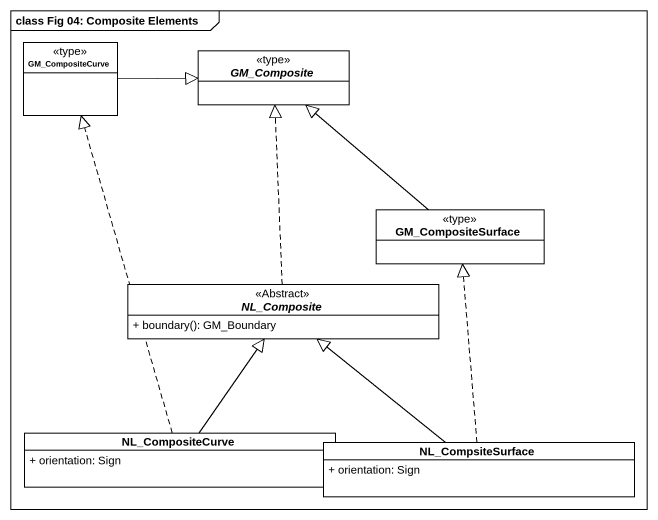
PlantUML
@startuml
mainframe class Fig 04: Composite Elements
hide circle
hide empty members
skinparam classAttributeIconSize 0
class GM_CompositeCurve <<type>>
abstract class GM_Composite <<type>>
class GM_CompositeSurface <<type>>
abstract class NL_Composite <<Abstract>> {
  + boundary(): GM_Boundary
}
class NL_CompositeCurve {
  + orientation: Sign
}
class NL_CompsiteSurface {
  + orientation: Sign
}
GM_CompositeCurve -right-|> GM_Composite
GM_CompositeSurface -up-|> GM_Composite
NL_Composite .up.|> GM_Composite
NL_CompositeCurve .up.|> GM_CompositeCurve
NL_CompositeCurve -up-|> NL_Composite
NL_CompsiteSurface .up.|> GM_CompositeSurface
NL_CompsiteSurface -up-|> NL_Composite
@enduml
